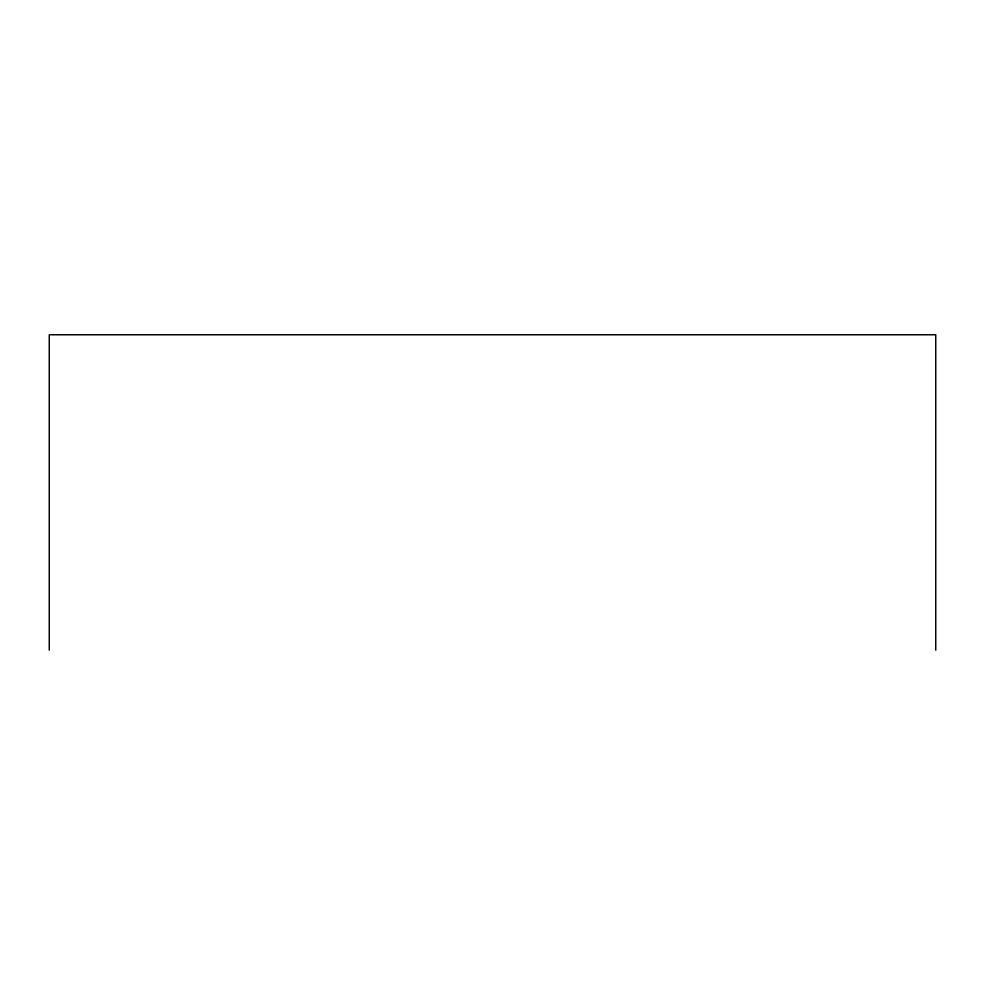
<?xml version="1.0" encoding="UTF-8"?>
<svg xmlns="http://www.w3.org/2000/svg" width="985" height="985" viewBox="0 0 985 985"><rect width="100%" height="100%" fill="white"/><g stroke="black" fill="none" stroke-linecap="round" stroke-linejoin="round"><path stroke-width="1.48" d="M935.75 650.235L935.75 334.765L49.25 334.765L49.25 650.235"/></g></svg>
